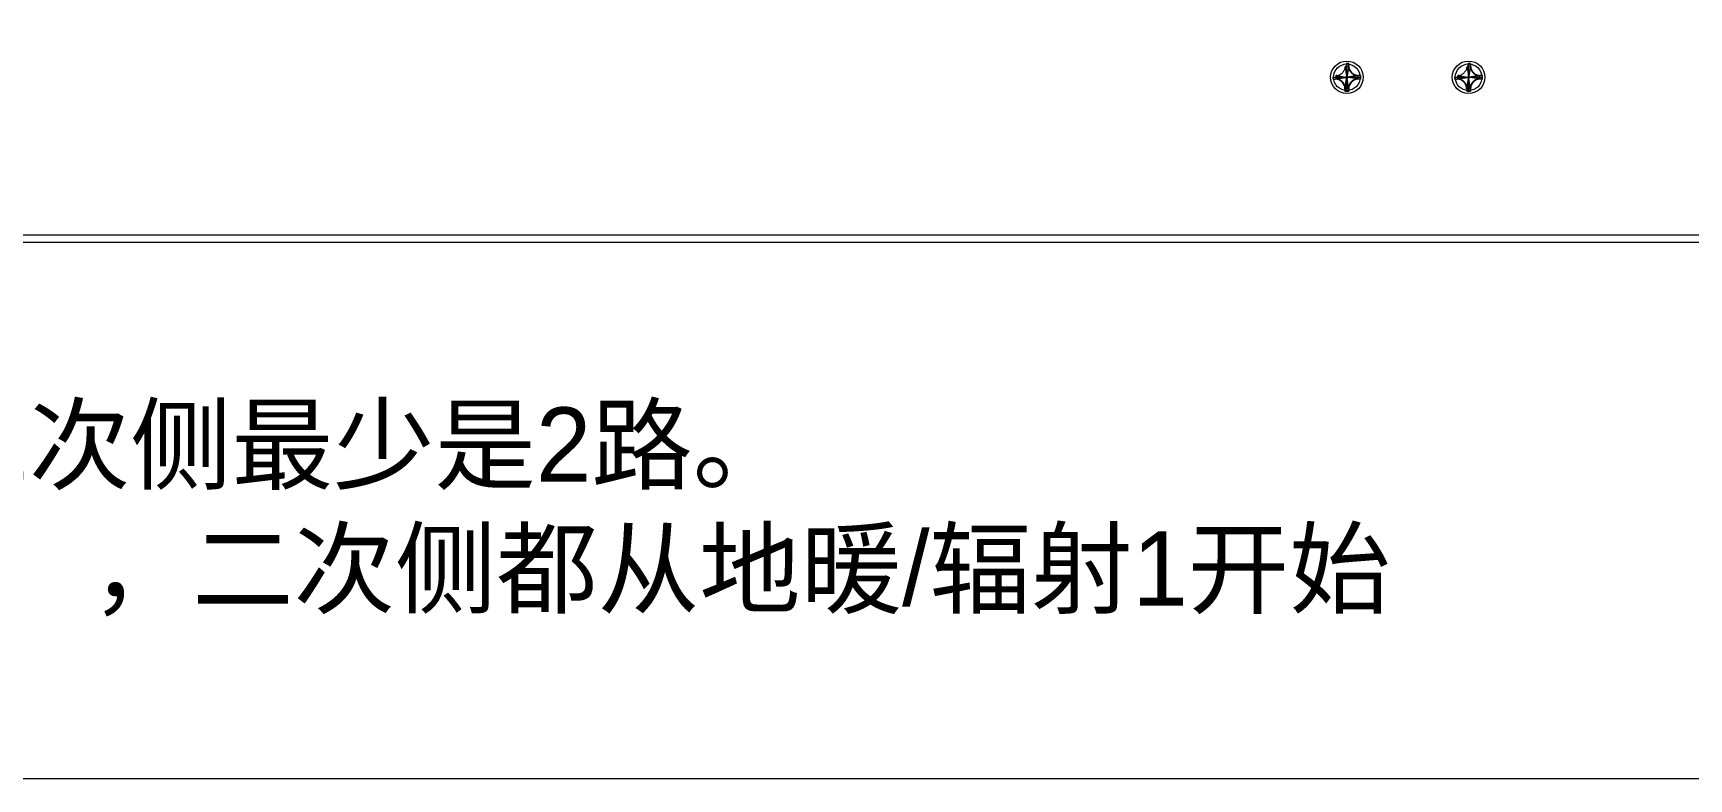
# Model space of a CAD drawing. Header units: millimetres. Extents: x 206 to 1899, y -454 to 296.
# Drawn here: x 637.1 to 659.37, y 39.39 to 49.43 of the extents above; entities that cross this region are included whole.
import ezdxf

# ---------------------------------------------------------------- set-up
doc = ezdxf.new("R2010")
doc.units = ezdxf.units.MM
doc.layers.add('文字层', color=3, linetype='Continuous', lineweight=15)
doc.layers.add('细实线', color=7, linetype='Continuous', lineweight=15)
doc.styles.add('微软雅黑M', font='思源黑体M_1.ttf', dxfattribs={"height": 1})

msp = doc.modelspace()

# ---------------------------------------------------------------- linework, layer by layer
at = {"layer": '细实线', "linetype": 'Continuous', "lineweight": 9}
for p, q in [((654.773, 48.644), (654.773, 49.019)), ((654.798, 48.988), (654.798, 49.017)), ((656.41, 48.644), (656.41, 49.019)), ((656.436, 48.988), (656.436, 49.017)), ((654.585, 48.831), (654.96, 48.831)), ((654.587, 48.806), (654.616, 48.806)), ((654.621, 48.831), (654.754, 48.831)), ((654.622, 48.852), (654.754, 48.834)), ((654.622, 48.811), (654.754, 48.829)), ((654.639, 48.853), (654.757, 48.834)), ((654.639, 48.81), (654.757, 48.829)), ((654.751, 48.965), (654.77, 48.847)), ((654.751, 48.698), (654.77, 48.816)), ((654.752, 48.982), (654.77, 48.85)), ((654.752, 48.681), (654.77, 48.813)), ((654.754, 48.834), (654.757, 48.834)), ((654.754, 48.829), (654.757, 48.829)), ((654.754, 48.829), (654.757, 48.829)), ((654.77, 48.847), (654.77, 48.85)), ((654.77, 48.816), (654.77, 48.813)), ((654.77, 48.813), (654.77, 48.816)), ((654.773, 48.85), (654.773, 48.983)), ((654.773, 48.813), (654.773, 48.68)), ((654.793, 48.982), (654.775, 48.85)), ((654.794, 48.965), (654.775, 48.847)), ((654.775, 48.85), (654.775, 48.847)), ((654.775, 48.847), (654.775, 48.85)), ((654.794, 48.698), (654.775, 48.816)), ((654.775, 48.816), (654.775, 48.813)), ((654.775, 48.816), (654.775, 48.813)), ((654.793, 48.681), (654.775, 48.813)), ((654.906, 48.853), (654.788, 48.834)), ((654.791, 48.834), (654.788, 48.834)), ((654.791, 48.834), (654.788, 48.834)), ((654.791, 48.829), (654.788, 48.829)), ((654.791, 48.829), (654.788, 48.829)), ((654.906, 48.81), (654.788, 48.829)), ((654.923, 48.852), (654.791, 48.834)), ((654.791, 48.831), (654.924, 48.831)), ((654.923, 48.811), (654.791, 48.829)), ((654.958, 48.857), (654.929, 48.857)), ((654.958, 48.806), (654.929, 48.806)), ((656.223, 48.831), (656.598, 48.831)), ((656.224, 48.806), (656.253, 48.806)), ((656.258, 48.831), (656.391, 48.831)), ((656.26, 48.852), (656.392, 48.834)), ((656.26, 48.811), (656.392, 48.829)), ((656.277, 48.853), (656.395, 48.834)), ((656.277, 48.81), (656.395, 48.829)), ((656.389, 48.965), (656.408, 48.847)), ((656.389, 48.698), (656.408, 48.816)), ((656.39, 48.982), (656.408, 48.85)), ((656.39, 48.681), (656.408, 48.813)), ((656.392, 48.834), (656.395, 48.834)), ((656.392, 48.829), (656.395, 48.829)), ((656.392, 48.829), (656.395, 48.829)), ((656.408, 48.847), (656.408, 48.85)), ((656.408, 48.816), (656.408, 48.813)), ((656.408, 48.813), (656.408, 48.816)), ((656.41, 48.85), (656.41, 48.983)), ((656.41, 48.813), (656.41, 48.68)), ((656.431, 48.982), (656.413, 48.85)), ((656.432, 48.965), (656.413, 48.847)), ((656.413, 48.85), (656.413, 48.847)), ((656.413, 48.847), (656.413, 48.85)), ((656.432, 48.698), (656.413, 48.816)), ((656.413, 48.816), (656.413, 48.813)), ((656.413, 48.816), (656.413, 48.813)), ((656.431, 48.681), (656.413, 48.813)), ((656.543, 48.853), (656.426, 48.834)), ((656.429, 48.834), (656.426, 48.834)), ((656.429, 48.834), (656.426, 48.834)), ((656.429, 48.829), (656.426, 48.829)), ((656.429, 48.829), (656.426, 48.829)), ((656.543, 48.81), (656.426, 48.829)), ((656.56, 48.852), (656.429, 48.834)), ((656.429, 48.831), (656.562, 48.831)), ((656.56, 48.811), (656.429, 48.829)), ((656.596, 48.857), (656.567, 48.857)), ((656.596, 48.806), (656.567, 48.806)), ((654.747, 48.675), (654.747, 48.646)), ((654.798, 48.675), (654.798, 48.646)), ((656.385, 48.675), (656.385, 48.646)), ((656.436, 48.675), (656.436, 48.646)), ((593.648, 46.713), (668.798, 46.713)), ((593.748, 46.613), (669.323, 46.613))]:
    msp.add_line(p, q, dxfattribs=at)
at = {"layer": '细实线', "linetype": 'ByBlock', "lineweight": 9}
msp.add_lwpolyline([(589.504, 75.955), (673.56, 75.955), (673.56, 39.394), (589.504, 39.394)], close=True, dxfattribs=at)
at = {"layer": '细实线', "linetype": 'Continuous', "lineweight": 9}
for centre, radius in [((654.773, 48.831), 0.219), ((654.773, 48.831), 0.179), ((656.41, 48.831), 0.219), ((656.41, 48.831), 0.179)]:
    msp.add_circle(centre, radius, dxfattribs=at)
for centre, radius, start, end in [((654.773, 48.831), 0.188, 82.1836, 90), ((656.41, 48.831), 0.188, 82.1836, 90), ((654.773, 48.831), 0.188, 180, 187.8164), ((654.616, 48.675), 0.131, 0, 90), ((654.773, 48.831), 0.152, 172.1836, 187.8164), ((654.762, 46.691), 2.166, 93.2389, 93.6922), ((654.762, 50.972), 2.166, 266.3078, 266.7611), ((656.913, 48.842), 2.166, 176.3078, 176.7611), ((654.773, 48.831), 0.152, 82.1836, 97.8164), ((654.773, 48.831), 0.0188, 172.1881, 179.9955), ((654.773, 48.831), 0.0188, 180.0045, 187.8119), ((654.773, 48.831), 0.0187, 180, 187.8164), ((654.757, 48.847), 0.0131, 270, 0), ((654.757, 48.816), 0.0131, 0, 90), ((654.757, 48.816), 0.0131, 360, 90), ((654.773, 48.831), 0.0188, 82.1881, 97.8119), ((654.773, 48.832), 0.0188, 262.1881, 277.8119), ((654.773, 48.831), 0.0187, 262.1836, 277.8164), ((654.773, 48.831), 0.0187, 82.1836, 90), ((654.788, 48.847), 0.0131, 180, 270), ((654.788, 48.847), 0.0131, 180, 270), ((654.788, 48.816), 0.0131, 90, 180), ((654.788, 48.816), 0.0131, 90, 180), ((654.773, 48.831), 0.0188, 0.0045, 7.8119), ((654.773, 48.831), 0.0187, 352.1836, 7.8164), ((654.773, 48.831), 0.0188, 352.1881, 359.9955), ((652.643, 48.843), 2.154, 3.2377, 3.6934), ((654.929, 48.988), 0.131, 180, 270), ((654.929, 48.675), 0.131, 90, 180), ((654.784, 46.691), 2.166, 86.3078, 86.7611), ((654.784, 50.972), 2.166, 273.2389, 273.6922), ((654.773, 48.831), 0.152, 352.1836, 7.8164), ((654.773, 48.831), 0.188, 352.1836, 7.8164), ((656.41, 48.831), 0.188, 180, 187.8164), ((656.253, 48.675), 0.131, 0, 90), ((656.41, 48.831), 0.152, 172.1836, 187.8164), ((656.399, 46.691), 2.166, 93.2389, 93.6922), ((656.399, 50.972), 2.166, 266.3078, 266.7611), ((658.551, 48.842), 2.166, 176.3078, 176.7611), ((656.41, 48.831), 0.152, 82.1836, 97.8164), ((656.41, 48.831), 0.0188, 172.1881, 179.9955), ((656.41, 48.831), 0.0188, 180.0045, 187.8119), ((656.41, 48.831), 0.0187, 180, 187.8164), ((656.395, 48.847), 0.0131, 270, 0), ((656.395, 48.816), 0.0131, 0, 90), ((656.395, 48.816), 0.0131, 360, 90), ((656.41, 48.831), 0.0188, 82.1881, 97.8119), ((656.41, 48.832), 0.0188, 262.1881, 277.8119), ((656.41, 48.831), 0.0187, 262.1836, 277.8164), ((656.41, 48.831), 0.0187, 82.1836, 90), ((656.426, 48.847), 0.0131, 180, 270), ((656.426, 48.847), 0.0131, 180, 270), ((656.426, 48.816), 0.0131, 90, 180), ((656.426, 48.816), 0.0131, 90, 180), ((656.41, 48.831), 0.0188, 0.0045, 7.8119), ((656.41, 48.831), 0.0187, 352.1836, 7.8164), ((656.41, 48.831), 0.0188, 352.1881, 359.9955), ((654.281, 48.843), 2.154, 3.2377, 3.6934), ((656.567, 48.988), 0.131, 180, 270), ((656.567, 48.675), 0.131, 90, 180), ((656.421, 46.691), 2.166, 86.3078, 86.7611), ((656.421, 50.972), 2.166, 273.2389, 273.6922), ((656.41, 48.831), 0.152, 352.1836, 7.8164), ((656.41, 48.831), 0.188, 352.1836, 7.8164), ((654.773, 48.831), 0.188, 262.1836, 277.8164), ((656.902, 48.82), 2.154, 183.2377, 183.6934), ((654.773, 48.831), 0.152, 262.1836, 277.8164), ((652.632, 48.821), 2.166, 356.3078, 356.7611), ((656.41, 48.831), 0.188, 262.1836, 277.8164), ((658.54, 48.82), 2.154, 183.2377, 183.6934), ((656.41, 48.831), 0.152, 262.1836, 277.8164), ((654.27, 48.821), 2.166, 356.3078, 356.7611)]:
    msp.add_arc(centre, radius, start, end, dxfattribs=at)
for points, knots in [([(654.639, 48.853), (654.646, 48.854), (654.66, 48.857), (654.679, 48.865), (654.697, 48.877), (654.713, 48.891), (654.727, 48.907), (654.739, 48.925), (654.748, 48.944), (654.751, 48.958), (654.751, 48.965)], [0, 0, 0, 0, 0.122892, 0.24762, 0.373529, 0.500002, 0.626475, 0.752383, 0.87711, 1, 1, 1, 1]), ([(654.751, 48.698), (654.751, 48.705), (654.748, 48.715), (654.743, 48.728), (654.737, 48.741), (654.727, 48.756), (654.713, 48.772), (654.697, 48.786), (654.682, 48.796), (654.67, 48.802), (654.657, 48.807), (654.646, 48.809), (654.639, 48.81)], [0, 0, 0, 0, 0.122867, 0.185103, 0.247698, 0.373566, 0.499998, 0.62643, 0.752299, 0.814896, 0.87713, 1, 1, 1, 1]), ([(654.794, 48.965), (654.795, 48.958), (654.797, 48.947), (654.802, 48.935), (654.809, 48.922), (654.818, 48.907), (654.833, 48.891), (654.849, 48.877), (654.863, 48.867), (654.876, 48.861), (654.889, 48.856), (654.899, 48.854), (654.906, 48.853)], [0, 0, 0, 0, 0.122867, 0.185103, 0.247698, 0.373566, 0.499998, 0.62643, 0.752299, 0.814896, 0.87713, 1, 1, 1, 1]), ([(654.906, 48.81), (654.899, 48.809), (654.885, 48.806), (654.866, 48.798), (654.849, 48.786), (654.833, 48.772), (654.818, 48.756), (654.807, 48.738), (654.798, 48.719), (654.795, 48.705), (654.794, 48.698)], [0, 0, 0, 0, 0.122892, 0.24762, 0.373529, 0.500002, 0.626475, 0.752383, 0.87711, 1, 1, 1, 1]), ([(656.277, 48.853), (656.284, 48.854), (656.298, 48.857), (656.317, 48.865), (656.334, 48.877), (656.35, 48.891), (656.364, 48.907), (656.376, 48.925), (656.385, 48.944), (656.388, 48.958), (656.389, 48.965)], [0, 0, 0, 0, 0.122892, 0.24762, 0.373529, 0.500002, 0.626475, 0.752383, 0.87711, 1, 1, 1, 1]), ([(656.389, 48.698), (656.388, 48.705), (656.386, 48.715), (656.381, 48.728), (656.374, 48.741), (656.364, 48.756), (656.35, 48.772), (656.334, 48.786), (656.32, 48.796), (656.307, 48.802), (656.294, 48.807), (656.284, 48.809), (656.277, 48.81)], [0, 0, 0, 0, 0.122867, 0.185103, 0.247698, 0.373566, 0.499998, 0.62643, 0.752299, 0.814896, 0.87713, 1, 1, 1, 1]), ([(656.432, 48.965), (656.432, 48.958), (656.434, 48.947), (656.44, 48.935), (656.446, 48.922), (656.456, 48.907), (656.47, 48.891), (656.486, 48.877), (656.501, 48.867), (656.513, 48.861), (656.526, 48.856), (656.536, 48.854), (656.543, 48.853)], [0, 0, 0, 0, 0.122867, 0.185103, 0.247698, 0.373566, 0.499998, 0.62643, 0.752299, 0.814896, 0.87713, 1, 1, 1, 1]), ([(656.543, 48.81), (656.536, 48.809), (656.523, 48.806), (656.504, 48.798), (656.486, 48.786), (656.47, 48.772), (656.456, 48.756), (656.444, 48.738), (656.435, 48.719), (656.432, 48.705), (656.432, 48.698)], [0, 0, 0, 0, 0.122892, 0.24762, 0.373529, 0.500002, 0.626475, 0.752383, 0.87711, 1, 1, 1, 1])]:
    msp.add_open_spline(points, degree=3, knots=knots, dxfattribs=at)

# ---------------------------------------------------------------- texts
at = {"layer": '文字层', "color": 0, "lineweight": 9, "insert": (591.16, 44.391), "char_height": 1, "attachment_point": 1, "style": '微软雅黑M'}
msp.add_mtext_dynamic_manual_height_columns('{\\f思源黑体M|b0|i0|c134|p34;*1 AIO5最多可以扩展成5+6路，如上图。一次侧最少是3路（含旁通阀），二次侧最少是2路。\\P*2 执行器接线顺序默认一次侧都从风盘1开始（旁通阀固定接线路板CH12端），二次侧都从地暖/辐射1开始}', width=80.47567, gutter_width=17.5, heights=[0], dxfattribs=at)

doc.saveas('drawing.dxf')
